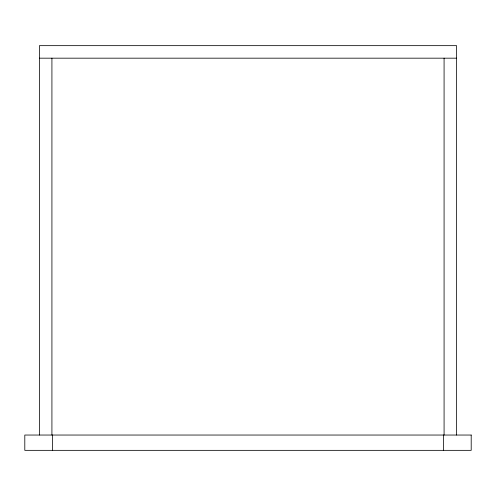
<?xml version="1.0" encoding="UTF-8"?>
<svg xmlns="http://www.w3.org/2000/svg" width="496" height="496" viewBox="0 0 496 496"><rect width="100%" height="100%" fill="white"/><g stroke="black" fill="none" stroke-linecap="round" stroke-linejoin="round"><path stroke-width="0.74" d="M39.401 58.175L456.599 58.175M456.599 435.042L456.599 45.657L39.401 45.657L39.401 435.042M444.081 58.175L444.081 435.042M443.387 435.042L443.387 450.343M52.613 435.042L52.613 450.343M51.919 58.175L51.919 435.042M471.2 435.042L24.8 435.042L24.8 450.343L471.2 450.343L471.2 435.042"/></g></svg>
